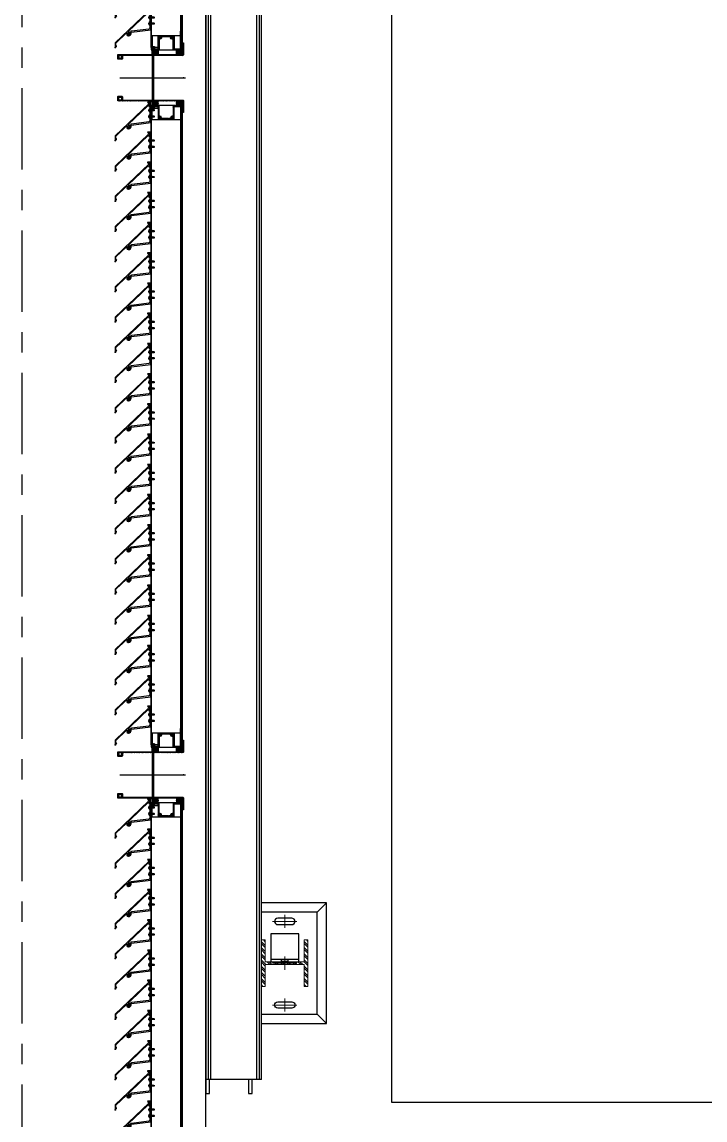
# Model space of a CAD drawing. Header units: millimetres. Extents: x -4391136 to -1798569, y -886572 to -291056.
# Drawn here: x -2312675 to -2311206, y -373589 to -371226 of the extents above; entities that cross this region are included whole.
import ezdxf
from ezdxf.enums import TextEntityAlignment as Align

# ---------------------------------------------------------------- set-up
doc = ezdxf.new("R2010")
doc.units = ezdxf.units.MM
doc.set_wipeout_variables(frame=1)
for name, pattern in [('CENTER', [50.800000000000004, 31.75, -6.35, 6.35, -6.35]), ('TA_GL_000.70000', [1.925, 0.7, -0.175, 0.175, -0.175, 0.7]), ('XKITLINE00', [0]), ('XKITLINE02', [4, 2, -2])]:
    doc.linetypes.add(name, pattern=pattern)
for name, color, linetype in [('000 - 0_SYM_DWG_GRID-BUBBLE_MAIN_COLOR_1', 7, 'Continuous'), ('000 - 0_SYM_DWG_GRIDLINE_MAIN_COLOR_251', 7, 'Continuous'), ('000 - GRID', 7, 'CENTER'), ('000 - STRUCTURE_STEEL_ACCESORIES_HATCH_', 7, 'Continuous'), ('000 - STRUCTURE_STEEL_ACCESORIES_HIDDEN_', 7, 'Continuous'), ('000 - STRUCTURE_STEEL_ACCESORIES_MAIN_COLOR_1', 7, 'Continuous'), ('000 - STRUCTURE_STEEL_FRAMING_CUT_COLOR_4', 7, 'Continuous'), ('000 - STRUCTURE_STEEL_FRAMING_HIDDEN_', 7, 'Continuous'), ('000 - STRUCTURE_STEEL_FRAMING_SUB_COLOR_2', 7, 'Continuous'), ('000 - STRUCTURE_STEEL_FRAMING_WIPEOUT_', 7, 'Continuous'), ('010 - ASPG_ACCESSORIES_MAIN_COLOR_1', 7, 'Continuous'), ('010 - ASPG_EXTR_MAIN_COLOR_2', 7, 'Continuous'), ('010 - ASPG_FRAMING_CUT_COLOR_4', 7, 'Continuous'), ('010 - ASPG_FRAMING_HATCH_', 7, 'Continuous'), ('010 - ASPG_FRAMING_MAIN_COLOR_1', 7, 'Continuous'), ('010 - ASPG_FRAMING_MAIN_COLOR_2', 7, 'Continuous'), ('010 - ASPG_FRAMING_SUB_COLOR_2', 7, 'Continuous'), ('010 - ASPG_FRAMING_WIPEOUT_', 7, 'Continuous'), ('_PP-Dim', 7, 'Continuous'), ('BOLT & SCREW', 7, 'Continuous'), ('Center Line', 7, 'CENTER'), ('Xref-C-1-PP17-AR-2214-01-B$0$S-BEAM', 7, 'Continuous'), ('Xref-C-1-PP17-AR-2214-01-B$0$S-COLS', 7, 'Continuous'), ('Xref-C-1-PP17-AR-2214-01-B$0$WALL-E', 7, 'Continuous')]:
    doc.layers.add(name, color=color, linetype=linetype)
for name, color, linetype, plot in [('000 - STRUCTURE_STEEL_FRAMING_DEF_SUB', 7, 'Continuous', False), ('010 - ASPG_EXTR_DEF_SUB', 7, 'Continuous', False), ('010 - ASPG_FASTERN_DEF_SUB', 7, 'Continuous', False), ('010 - ASPG_FRAMING_DEF_SUB', 7, 'Continuous', False)]:
    doc.layers.add(name, color=color, linetype=linetype, plot=plot)
doc.layers.add('12-GRID', color=7, linetype='CENTER', lineweight=13)
doc.layers.add('SCREW', color=7, linetype='Continuous', lineweight=5)
doc.styles.add('Arial', font='arial.ttf', dxfattribs={"height": 1500})
doc.styles.add('TA', font='', dxfattribs={"height": 4.5})
doc.styles.get('TA').set_extended_font_data('Cordia New')
pattern_1 = [(270, (1257419.243240032, -520041.6224064054), (0.6549599250656583, -1.134423872092541), [0.7562825813950264, -1.512565162790053]), (29.99999999999978, (1257419.243240032, -520041.6224064054), (0.6549599293588203, 1.134423869613882), [0.7562825813950259, -1.512565162790052]), (329.9999999999998, (1257419.243240032, -520041.6224064054), (1.309919854424478, -2.478657937293614e-09), [-1.512565162790051, 0.7562825813950254])]
pattern_2 = [(314.9999999999999, (1257419.492862033, -520021.6224064054), (1.336931354494228, 1.336931354494224), []), (44.99999999999984, (1257419.492862033, -520021.6224064054), (-1.336931354494223, 1.336931354494228), [])]
pattern_3 = [(270, (1257419.442484036, -520043.9224064054), (0.6549599250656583, -1.134423872092541), [0.7562825813950264, -1.512565162790053]), (29.99999999999978, (1257419.442484036, -520043.9224064054), (0.6549599293588203, 1.134423869613882), [0.7562825813950259, -1.512565162790052]), (329.9999999999998, (1257419.442484036, -520043.9224064054), (1.309919854424478, -2.478657937293614e-09), [-1.512565162790051, 0.7562825813950254])]
pattern_4 = [(314.9999999999999, (1257419.192862035, -520023.9224064054), (1.336931354494228, 1.336931354494224), []), (44.99999999999984, (1257419.192862035, -520023.9224064054), (-1.336931354494223, 1.336931354494228), [])]

# ---------------------------------------------------------------- blocks, each defined once
blk = doc.blocks.new('*U1279')
at = {"layer": '000 - 0_SYM_DWG_GRIDLINE_MAIN_COLOR_251', "color": 7, "linetype": 'ByBlock', "ltscale": 5}
blk.add_line((29.9999999999998, 0), (-560.4999999999969, 6.311186212045594e-14), dxfattribs=at)
at = {"color": 7, "style": 'TA', "flags": 1}
blk.add_attdef('LOCATION', (5.999999999999999, -6.000000000000001), '', height=4.5, rotation=270, dxfattribs=at)
at = {"layer": '000 - 0_SYM_DWG_GRID-BUBBLE_MAIN_COLOR_1', "color": 7, "style": 'Arial'}
blk.add_attdef('GRID-HEAD', text='', height=4.000000000000002, rotation=179.9999999999862, dxfattribs=at).set_placement((73.74999998541178, 0), align=Align.MIDDLE_CENTER)
blk = doc.blocks.new('W-1-PP17-ENT2_REV00_20260526-152343_LOPF_MAIN_DIMS')
at = {"layer": '000 - GRID', "color": 7, "linetype": 'TA_GL_000.70000', "xscale": 50.00000000000036, "yscale": 50.00000000000036, "zscale": 50.00000000000036, "rotation": 180}
blk.add_blockref('*U1279', (-26525, -10599.99999999948), dxfattribs=at)
blk = doc.blocks.new('Xref-C-1-PP17-AR-2214-01-B$0$H-Wide Flange-Column - H100x100x17_2-V95-ENTRANCE 2 - LOWER ROOF FLOOR PLAN01-flat-1')
at = {"layer": 'Xref-C-1-PP17-AR-2214-01-B$0$S-COLS', "color": 7}
for p, q in [((-42, 50), (-50, 50)), ((-50, 50), (-50, -50)), ((-42, 13), (-42, 50)), ((50, 50), (42, 50)), ((42, 50), (42, 13)), ((50, -50), (50, 50)), ((32, 3), (-32, 3)), ((-42, -50), (-42, -13)), ((-32, -3), (32, -3)), ((42, -13), (42, -50)), ((-50, -50), (-42, -50)), ((42, -50), (50, -50))]:
    blk.add_line(p, q, dxfattribs=at)
for centre, radius, start, end in [((-32, 13), 9.99999999999999, 180, 270), ((32, 13), 10.00000000000001, 270, 0), ((-32, -13), 10.00000000000001, 90, 180), ((32, -13), 9.99999999999999, 0, 90)]:
    blk.add_arc(centre, radius, start, end, dxfattribs=at)
blk = doc.blocks.new('Xref-C-1-PP17-AR-2214-01-B$0$H-Wide Flange-Column - H100x100x17_2-V94-ENTRANCE 2 - LOWER ROOF FLOOR PLAN01-flat-1')
at = {"layer": 'Xref-C-1-PP17-AR-2214-01-B$0$S-COLS', "color": 7}
for p, q in [((-42, 50), (-50, 50)), ((-50, 50), (-50, -50)), ((-42, 13), (-42, 50)), ((50, 50), (42, 50)), ((42, 50), (42, 13)), ((50, -50), (50, 50)), ((32, 3), (-32, 3)), ((-42, -50), (-42, -13)), ((-32, -3), (32, -3)), ((42, -13), (42, -50)), ((-50, -50), (-42, -50)), ((42, -50), (50, -50))]:
    blk.add_line(p, q, dxfattribs=at)
for centre, radius, start, end in [((-32, 13), 9.99999999999999, 180, 270), ((32, 13), 10.00000000000001, 270, 0), ((-32, -13), 10.00000000000001, 90, 180), ((32, -13), 9.99999999999999, 0, 90)]:
    blk.add_arc(centre, radius, start, end, dxfattribs=at)
blk = doc.blocks.new('W-1-PP17-ENT2_REV00_20260526-152612_EX_LOPF-1')
at = {"layer": 'Xref-C-1-PP17-AR-2214-01-B$0$S-BEAM', "color": 7}
for p, q in [((-729.9999965955503, -7165.004409945162), (-729.9999965955503, -9805.017639786063)), ((-729.9999965955503, -9805.017639786063), (-5300.000000001863, -9805.017639786063)), ((-19234.99999829847, -10205.01763978606), (470.0000017015263, -10205.01763978606))]:
    blk.add_line(p, q, dxfattribs=at)
at = {"layer": 'Xref-C-1-PP17-AR-2214-01-B$0$WALL-E', "color": 7}
blk.add_line((970.0000017015263, -10204.99999999866), (-13434.99999984959, -10204.99999999866), dxfattribs=at)
at = {"color": 7, "rotation": 270}
for name, p in [('Xref-C-1-PP17-AR-2214-01-B$0$H-Wide Flange-Column - H100x100x17_2-V94-ENTRANCE 2 - LOWER ROOF FLOOR PLAN01-flat-1', (-2299.450246216264, -10155.0088198926)), ('Xref-C-1-PP17-AR-2214-01-B$0$H-Wide Flange-Column - H100x100x17_2-V95-ENTRANCE 2 - LOWER ROOF FLOOR PLAN01-flat-1', (-799.4502463685349, -10155.0088198926))]:
    blk.add_blockref(name, p, dxfattribs=at)
blk = doc.blocks.new('000_ASPG_TYP_FILES_STRUCTURE_STEEL_BK')
at = {"layer": '000 - STRUCTURE_STEEL_ACCESORIES_HIDDEN_', "color": 7}
blk.add_lwpolyline([(0, 6.999999999999091), (5.000000000001819, 6.999999999999091), (5.000000000001819, -7.000000000000909), (0, -7.000000000000909)], close=True, dxfattribs=at)
at = {"layer": '000 - STRUCTURE_STEEL_ACCESORIES_MAIN_COLOR_1', "color": 7}
for points in [[(0, -30), (60.00000000000182, -30), (60.00000000000182, 30), (0, 30)], [(0, -30), (5.000000000001819, -30), (5.000000000001819, 30), (0, 30)]]:
    blk.add_lwpolyline(points, close=True, dxfattribs=at)
blk = doc.blocks.new('000_CKST_FAMELINE_STEEL_STRUCTURE-COLUMN_TOP_VIEW')
at = {"layer": '000 - STRUCTURE_STEEL_FRAMING_DEF_SUB', "color": 7, "linetype": 'XKITLINE00', "lineweight": 0}
for p, q in [((9.307315673519661e-15, 75.99999999999636), (1.27363267111327e-14, 104)), ((26.00000000000001, 90), (-25.99999999999999, 90)), ((1.714505518806517e-15, 14), (-1.714505518806517e-15, -14.00000000000364)), ((26, -3.641162888769496e-12), (-26, -3.63479472541393e-12)), ((25.99999999999999, -90.00000000000364), (-26.00000000000001, -90.00000000000364)), ((-9.307315673519661e-15, -76), (-1.27363267111327e-14, -104.0000000000036))]:
    blk.add_line(p, q, dxfattribs=at)
at = {"layer": '000 - STRUCTURE_STEEL_FRAMING_SUB_COLOR_2', "color": 7}
for p, q in [((-69.99999999999999, 109.9999999999982), (-89.99999999999999, 129.9999999999982)), ((70.00000000000001, 109.9999999999982), (90.00000000000001, 129.9999999999982)), ((-70.00000000000001, -110.0000000000018), (-90.00000000000001, -130.0000000000018)), ((69.99999999999999, -110.0000000000018), (89.99999999999999, -130.0000000000018))]:
    blk.add_line(p, q, dxfattribs=at)
for points in [[(90.00000000000001, 129.9999999999982), (-89.99999999999999, 129.9999999999982), (-90.00000000000001, -130.0000000000018), (89.99999999999999, -130.0000000000018)], [(70.00000000000001, 109.9999999999982), (-69.99999999999999, 109.9999999999982), (-70.00000000000001, -110.0000000000018), (69.99999999999999, -110.0000000000018)]]:
    blk.add_lwpolyline(points, close=True, dxfattribs=at)
for points in [[(14.99998100232188, 82.99998733651228), (-15.00001899767812, 82.99998733651228, -0.4142135623730904), (-22.000018997678, 89.99998733651228, -0.414213562373095), (-15.000018997678, 96.99998733651228), (14.99998100232189, 96.99998733651228, -0.414213562373095), (21.99998100232188, 89.99998733651228), (21.99998100232188, 89.99998733651228, -0.414213562373095)], [(14.99998100232186, -82.99998733651591), (-15.00001899767814, -82.99998733651591, 0.4142135623730904), (-22.00001899767802, -89.99998733651591, 0.414213562373095), (-15.00001899767802, -96.99998733651591), (14.99998100232186, -96.99998733651591, 0.414213562373095), (21.99998100232186, -89.99998733651591), (21.99998100232186, -89.99998733651591, 0.414213562373095)]]:
    blk.add_lwpolyline(points, format="xyb", close=True, dxfattribs=at)
at = {"color": 7, "rotation": 270}
blk.add_blockref('000_ASPG_TYP_FILES_STRUCTURE_STEEL_BK', (-3.673940397441503e-16, -3.000000000001364), dxfattribs=at)
at = {"color": 7}
blk.add_wipeout([(50.00000000000019, 49.999999999998394), (50.00000000000018, -50.00000000000168), (170.00000000000017, -50.000000000001705), (170.0000000000002, 49.999999999998366)], dxfattribs=at).dxf.layer = '000 - STRUCTURE_STEEL_FRAMING_WIPEOUT_'
at = {"layer": '000 - STRUCTURE_STEEL_ACCESORIES_HATCH_'}
h = blk.add_hatch(dxfattribs=at)
h.set_pattern_fill('ANSI32', scale=25.00000000000001, angle=270)
h.set_pattern_definition([(315, (1524.513863548916, 2469.06180239583), (6.629126073623885, 6.629126073623887), []), (315, (1524.513863548916, 2464.642385020829), (6.629126073623885, 6.629126073623887), [])])
h.paths.add_polyline_path([(-50.00000000000001, -50.00000000000136), (-42.00000000000001, -50.00000000000136), (-42, -3.000000000001359), (42, -3.00000000000137), (41.99999999999999, -50.00000000000137), (49.99999999999999, -50.00000000000137), (50.00000000000001, 49.99999999999863), (42.00000000000001, 49.99999999999863), (42, 2.999999999994992), (-42, 2.999999999995003), (-41.99999999999999, 49.99999999999864), (-49.99999999999999, 49.99999999999864)])
at = {"layer": '000 - STRUCTURE_STEEL_FRAMING_CUT_COLOR_4', "color": 7, "lineweight": 0}
blk.add_lwpolyline([(-50.00000000000001, -50.00000000000136), (-42.00000000000001, -50.00000000000136), (-42, -3.000000000001359), (42, -3.00000000000137), (41.99999999999999, -50.00000000000137), (49.99999999999999, -50.00000000000137), (50.00000000000001, 49.99999999999863), (42.00000000000001, 49.99999999999863), (42, 2.999999999994992), (-42, 2.999999999995003), (-41.99999999999999, 49.99999999999864), (-49.99999999999999, 49.99999999999864)], close=True, dxfattribs=at)
at = {"layer": '000 - STRUCTURE_STEEL_FRAMING_DEF_SUB', "color": 7, "linetype": 'XKITLINE00', "lineweight": 0}
for p, q in [((96, 29.99999999999635), (124, 29.99999999999635)), ((110, 43.99999999999635), (110, 15.99999999999635)), ((110, -16.00000000000365), (110, -44.00000000000001)), ((96, -30.00000000000365), (124, -30.00000000000365))]:
    blk.add_line(p, q, dxfattribs=at)
at = {"layer": '000 - STRUCTURE_STEEL_FRAMING_HIDDEN_', "color": 7, "linetype": 'XKITLINE02', "ltscale": 4}
for p, q in [((56.00000000000022, -50.00000000000183), (56.00000000000023, 49.99999999999817)), ((50.00000000000023, 2.999999999998175), (170.0000000000002, 2.99999999999816)), ((50.00000000000023, -3.000000000001825), (170.0000000000002, -3.00000000000184))]:
    blk.add_line(p, q, dxfattribs=at)
at = {"layer": '000 - STRUCTURE_STEEL_FRAMING_SUB_COLOR_2', "color": 7}
for p, q in [((50.00000000000023, 2.999999999998175), (50.00000000000023, -3.000000000001825)), ((170.0000000000002, 2.99999999999816), (170.0000000000002, -3.00000000000184))]:
    blk.add_line(p, q, dxfattribs=at)
blk.add_lwpolyline([(50.00000000000023, 49.99999999999817), (50.00000000000022, -50.00000000000183), (170.0000000000002, -50.00000000000184), (170.0000000000002, 49.99999999999816)], close=True, dxfattribs=at)
for centre in [(110, 29.99999999999635), (110, -30.00000000000183)]:
    blk.add_circle(centre, 7, dxfattribs=at)
blk = doc.blocks.new('*U1996')
at = {"color": 7}
blk.add_wipeout([(9.094947017729282e-13, -5.4569682106375694e-12), (6969.999999999998, -5.4569682106375694e-12), (6969.999999999998, 119.92499999998472), (9.094947017729282e-13, 119.92499999998472)], dxfattribs=at).dxf.layer = '010 - ASPG_FRAMING_WIPEOUT_'
at = {"layer": '010 - ASPG_FRAMING_MAIN_COLOR_1', "color": 7}
for p, q in [((6970, 119.9249999999884), (0, 119.9249999999884)), ((6969.999999999998, 119.9249999999884), (6970.000000000027, 0)), ((0, 114.8500000000058), (6970, 114.8500000000058)), ((0, 109.5400000000081), (6970, 109.5400000000081)), ((0, 10.38499999998021), (6970, 10.38499999998021)), ((4.365574568510056e-11, 5.309999999997672), (6970, 5.309999999997672)), ((2.91038304567337e-11, 0), (6970, 0))]:
    blk.add_line(p, q, dxfattribs=at)
blk = doc.blocks.new('*U3395')
at = {"layer": '12-GRID', "color": 7, "linetype": 'CENTER'}
for p, q in [((5.684341886080801e-14, -6.200000000000029), (5.684341886080801e-14, 2.200000000000029)), ((-4.199999999999973, -2), (4.200000000000085, -2))]:
    blk.add_line(p, q, dxfattribs=at)
at = {"layer": 'BOLT & SCREW', "color": 7}
for p, q in [((-0.553537628269381, -1.771128018217196), (-1.767499999999847, -1.558125000000442)), ((-0.553537628269381, -2.228871981782805), (-1.767500000000483, -2.441875000000354)), ((-0.4577439635652332, -1.771128018217196), (-0.8837500000000146, -1.558125000000442)), ((-0.4577439635652332, -2.228871981782805), (-0.8837500000000146, -2.441875000000354)), ((-0.2288719817826677, -1.446462371730204), (-0.4418749999998197, -0.2325000000002947)), ((-0.2288719817826677, -1.542256036434869), (-0.4418749999998197, -1.116250000000048)), ((-0.2288719817826677, -2.457743963565131), (-0.4418749999998197, -2.883750000000271)), ((-0.2288719817821107, -2.553537628269438), (-0.4418749999998197, -3.767500000000023)), ((0.2288719817822642, -1.446462371730562), (0.4418749999996946, -0.2324999999999764)), ((0.2288719817822642, -1.542256036434869), (0.4418749999996946, -1.116250000000048)), ((0.4418749999996946, -2.883750000000271), (0.2288719817829008, -2.457743963565131)), ((0.2288719817829008, -2.553537628269438), (0.4418749999999732, -3.767500000000023)), ((0.4577439635647103, -1.771128018217196), (0.8837499999994917, -1.558125000000442)), ((0.4577439635647103, -2.228871981782805), (0.8837500000001283, -2.441874999999877)), ((0.5535376282692559, -1.771128018217196), (1.767500000000001, -1.558125000000124)), ((0.5535376282692559, -2.228871981782805), (1.767500000000001, -2.441874999999877))]:
    blk.add_line(p, q, dxfattribs=at)
for points in [[(-1.767500000000006, -1.558125000000442), (-0.8837500000001342, -1.558125000000442, 0.4142135623730394), (-0.4418749999998197, -1.116250000000048), (-0.4418749999998197, -0.2325000000002947), (0.4418749999996946, -0.2324999999999764), (0.4418749999996946, -1.116250000000048, 0.4142135623731505), (0.8837500000000089, -1.558125000000442), (1.76750000000012, -1.558125000000124), (1.76750000000012, -2.441874999999877), (0.8837500000000089, -2.441874999999877, 0.414213562373095), (0.4418749999996946, -2.883750000000271), (0.4418749999999732, -3.767500000000023), (-0.4418749999998197, -3.767500000000023), (-0.4418749999998197, -2.883750000000271, 0.4142135623730397), (-0.8837500000001342, -2.441875000000354), (-1.767500000000483, -2.441875000000354)], [(0.2288719817829008, -2.457743963565131, -0.414213562373095), (0.4577439635645909, -2.228871981782805), (0.5535376282692559, -2.228871981782805), (0.5535376282692559, -1.771128018217196), (0.4577439635645909, -1.771128018217196, -0.4142135623730951), (0.228871981782105, -1.542256036434869), (0.228871981782105, -1.446462371730562), (-0.2288719817826677, -1.446462371730204), (-0.2288719817826677, -1.542256036434869, -0.4142135623730951), (-0.4577439635649944, -1.771128018217196), (-0.553537628269381, -1.771128018217196), (-0.553537628269381, -2.228871981782805), (-0.4577439635649944, -2.228871981782805, -0.4142135623730951), (-0.2288719817826677, -2.457743963565131), (-0.2288719817822698, -2.553537628269438), (0.2288719817829008, -2.553537628269438)]]:
    blk.add_lwpolyline(points, format="xyb", close=True, dxfattribs=at)
blk.add_circle((5.684341886080801e-14, -2), 3.5, dxfattribs=at)
blk = doc.blocks.new('000_ASPG_TYP_FILES_20260218-010703_FRAME_EXTR_')
at = {"layer": '010 - ASPG_FRAMING_HATCH_'}
h = blk.add_hatch(dxfattribs=at)
h.set_pattern_fill('ANSI32', scale=0.1, angle=180)
h.set_pattern_definition([(225, (0, 0), (0.6735192090801866, -0.6735192090801868), []), (225, (-0.4490130000000001, 5.498823332255506e-17), (0.6735192090801866, -0.6735192090801868), [])])
edge = h.paths.add_edge_path()
edge.add_line((1.999999996740371, 15.99999999965075), (1.999999996740371, 1.999999999941792))
edge.add_line((1.999999996740371, 1.999999999941792), (39.69999999750871, 1.999999999941792))
edge.add_arc((39.69999999730499, 1.700000000040752), 0.2999999999010399, -3.891028654834372e-08, 89.99999996109239, ccw=False)
edge.add_line((39.99999999720603, 1.699999999837019), (39.99999999720603, 0.2999999996973202))
edge.add_arc((39.69999999750872, 0.2999999996973131), 0.2999999996973131, -90.00000000000142, 1.4210854715202004e-12, ccw=False)
edge.add_line((39.69999999750871, 0), (0.2999999996973202, 0))
edge.add_arc((0.2999999996973273, 0.2999999996973273), 0.2999999996973273, 180.0000000000013, 269.99999999999864, ccw=False)
edge.add_line((0, 0.2999999996973202), (0, 17.69999999989523))
edge.add_arc((0.2999999999301508, 17.70000000012806), 0.2999999999301508, 90.00000004446741, 180.0000000444674, ccw=False)
edge.add_line((0.2999999996973202, 18.00000000005821), (22.5570233851904, 18.00000000005821))
edge.add_arc((22.5570233856712, 18.50000000026317), 0.5000000002049632, 269.9999999449049, 380.2095453190142)
edge.add_arc((26.1699999981368, 19.82999999686102), 3.349999998908497, 182.0637942974167, 200.2095453254992, ccw=False)
edge.add_arc((23.58168000320438, 19.73672835517209), 0.7599999998138507, 2.0637943418387863, 182.0637943418388, ccw=False)
edge.add_arc((26.16999999910358, 19.82999999939922), 1.830000000338361, 182.0637943388468, 447.9362056470717)
edge.add_arc((26.263271644013, 22.41831999551505), 0.7600000000549151, 87.93620564125177, 267.9362056412518, ccw=False)
edge.add_arc((26.16999999863267, 19.8300000075356), 3.349999992334041, 69.79045460402187, 87.9362056313708, ccw=False)
edge.add_arc((27.49999999788272, 23.44297661244421), 0.5000000006038865, 249.7904545688332, 359.9999999442181)
edge.add_line((27.9999999984866, 23.44297661195742), (27.9999999984866, 26.67999999993481))
edge.add_line((27.9999999984866, 26.67999999993481), (28.49999999674037, 27.17999999958556))
edge.add_line((28.49999999674037, 27.17999999958556), (27.9999999984866, 27.67999999970198))
edge.add_line((27.9999999984866, 27.67999999970198), (27.9999999984866, 38.61999999982072))
edge.add_line((27.9999999984866, 38.61999999982072), (28.49999999674037, 39.11999999993714))
edge.add_line((28.49999999674037, 39.11999999993714), (27.9999999984866, 39.62000000005355))
edge.add_line((27.9999999984866, 39.62000000005355), (27.9999999984866, 42.85702338756528))
edge.add_arc((27.49999999787862, 42.85702338707262), 0.5000000006079759, 5.645408219420843e-08, 110.2095454304945)
edge.add_arc((26.16999999884449, 46.46999999186602), 3.349999992147246, 272.0637943651193, 290.20954539329375, ccw=False)
edge.add_arc((26.263271644013, 43.88168000403675), 0.7600000000258301, 92.06379435882718, 272.0637943588272, ccw=False)
edge.add_arc((26.16999999910502, 46.47000000012492), 1.830000000339747, 272.0637943528818, 537.9362056611998)
edge.add_arc((23.58168000320438, 46.56327164435061), 0.7599999998138507, 177.9362056581612, 357.9362056581612, ccw=False)
edge.add_arc((26.16999999825318, 46.47000000263876), 3.349999999025627, 159.7904546748206, 177.9362057022633, ccw=False)
edge.add_arc((22.55702338551316, 47.7999999994954), 0.500000000434755, 339.790454661877, 450.0000000369852)
edge.add_line((22.5570233851904, 48.29999999993015), (0.2999999996973202, 48.29999999993015))
edge.add_arc((0.2999999996973095, 48.59999999962746), 0.2999999996973131, 179.9999999999987, 270.00000000000205, ccw=False)
edge.add_line((0, 48.59999999962747), (0, 59.99999999994179))
edge.add_arc((0.2999999996973202, 59.99999999994179), 0.2999999996973202, 90, 180, ccw=False)
edge.add_line((0.2999999996973202, 60.29999999963911), (4.999999997438863, 60.29999999963911))
edge.add_line((4.999999997438863, 60.29999999963911), (4.999999997438863, 64.99999999959255))
edge.add_arc((5.299999997369017, 64.99999999982538), 0.2999999999301544, 90.0000000444681, 180.0000000444674, ccw=False)
edge.add_line((5.299999997136183, 65.29999999975553), (29.99999999883585, 65.29999999975553))
edge.add_line((29.99999999883585, 65.29999999975553), (29.99999999883585, 63.59999999997672))
edge.add_arc((29.69999999890567, 63.59999999974391), 0.2999999999301721, -89.99999995552861, 4.4463320136856055e-08, ccw=False)
edge.add_line((29.69999999913853, 63.29999999981374), (7.299999997485429, 63.29999999981374))
edge.add_arc((7.29999999771826, 62.99999999988358), 0.2999999999301508, 90.00000004446738, 180.0000000444674)
edge.add_line((6.999999997788109, 62.99999999965075), (6.999999997788109, 58.29999999969732))
edge.add_line((6.999999997788109, 58.29999999969732), (2.300000000162981, 58.29999999969732))
edge.add_arc((2.299999998300336, 57.99999999813735), 0.3000000015599653, 89.99999964426098, 179.999999644261)
edge.add_line((1.999999996740371, 58), (1.999999996740371, 50.60000000003492))
edge.add_arc((2.299999998533172, 50.60000000166475), 0.3000000017928013, 180.000000311273, 270.0000003112706)
edge.add_line((2.300000000162981, 50.29999999987194), (29.69999999913853, 50.29999999987194))
edge.add_arc((29.6999999989348, 49.9999999999709), 0.299999999901047, -3.890897914970992e-08, 89.99999996109108, ccw=False)
edge.add_line((29.99999999883585, 49.99999999976717), (29.99999999883585, 26.67999999993481))
edge.add_line((29.99999999883585, 26.67999999993481), (29.99999999883585, 16.29999999981374))
edge.add_arc((29.6999999989057, 16.2999999995809), 0.2999999999301508, -89.99999995553259, 4.446741286301403e-08, ccw=False)
edge.add_line((29.69999999913853, 15.99999999965075), (1.999999996740371, 15.99999999965075))
at = {"layer": '010 - ASPG_FRAMING_CUT_COLOR_4', "color": 7}
blk.add_lwpolyline([(1.999999996740371, 15.99999999965075), (1.999999996740371, 1.999999999941792), (39.69999999750871, 1.999999999941792, -0.4142135623731089), (39.99999999720603, 1.699999999837019), (39.99999999720603, 0.2999999996973202, -0.4142135623731089), (39.69999999750871, 0), (0.2999999996973202, 0, -0.4142135623730811), (0, 0.2999999996973202), (0, 17.69999999989523, -0.4142135623730951), (0.2999999996973202, 18.00000000005821), (22.5570233851904, 18.00000000005821, 0.5217296884731124), (23.02624112786725, 18.67272727261297, -0.07934163687482358), (22.82217297761235, 19.70935906958766, -1), (24.34118702879641, 19.76409764075652, 2.296345716993233), (26.23590235819574, 21.65881296969019, -1), (26.29064092983026, 23.17782702133991, -0.0793416368716021), (27.32727272447664, 22.9737588702119, 0.5217296884801942), (27.9999999984866, 23.44297661195742), (27.9999999984866, 26.67999999993481), (28.49999999674037, 27.17999999958556), (27.9999999984866, 27.67999999970198), (27.9999999984866, 38.61999999982072), (28.49999999674037, 39.11999999993714), (27.9999999984866, 39.62000000005355), (27.9999999984866, 42.85702338756528, 0.5217296884727316), (27.32727272447664, 43.3262411293108, -0.07934163687522733), (26.29064092983026, 43.122172978241, -1), (26.23590235819574, 44.64118702983251, 2.296345716995783), (24.34118702879641, 46.53590235876618, -1), (22.82217297761235, 46.59064092993503, -0.07934163687201433), (23.02624112786725, 47.62727272690972, 0.5217296884786579), (22.5570233851904, 48.29999999993015), (0.2999999996973202, 48.29999999993015, -0.4142135623731158), (0, 48.59999999962747), (0, 59.99999999994179, -0.414213562373095), (0.2999999996973202, 60.29999999963911), (4.999999997438863, 60.29999999963911), (4.999999997438863, 64.99999999959255, -0.4142135623730879), (5.299999997136183, 65.29999999975553), (29.99999999883585, 65.29999999975553), (29.99999999883585, 63.59999999997672, -0.4142135623730533), (29.69999999913853, 63.29999999981374), (7.299999997485429, 63.29999999981374, 0.4142135623730949), (6.999999997788109, 62.99999999965075), (6.999999997788109, 58.29999999969732), (2.300000000162981, 58.29999999969732, 0.4142135623730948), (1.999999996740371, 58), (1.999999996740371, 50.60000000003492, 0.4142135623730845), (2.300000000162981, 50.29999999987194), (29.69999999913853, 50.29999999987194, -0.4142135623730951), (29.99999999883585, 49.99999999976717), (29.99999999883585, 26.67999999993481), (29.99999999883585, 16.29999999981374, -0.4142135623730951), (29.69999999913853, 15.99999999965075)], format="xyb", close=True, dxfattribs=at)
at = {"color": 7}
for p in [(26.16999999736436, 48.46999999973923), (26.16999999736436, 21.82999999966705)]:
    blk.add_blockref('*U3395', p, dxfattribs=at)
blk = doc.blocks.new('*U3397')
at = {"layer": '010 - ASPG_FRAMING_HATCH_', "transparency": 33554585}
h = blk.add_hatch(dxfattribs=at)
h.set_pattern_fill('ANSI32', scale=0.25)
h.set_pattern_definition([(45, (0, 0), (-1.683798022700467, 1.683798022700467), []), (45, (1.1225325, 0), (-1.683798022700467, 1.683798022700467), [])])
edge = h.paths.add_edge_path()
edge.add_line((2.000000000009768, -50.0000000001819), (2.000000000009536, -75.00000000027285))
edge.add_line((2.000000000009536, -75.00000000027285), (-1.376676550535194e-14, -75.00000000027285))
edge.add_line((-1.377727649045784e-14, -75.00000000027285), (2.183725214694612e-13, -49.00000000020555))
edge.add_arc((0.9999999999907824, -49.00000000021976), 0.999999999990564, 89.99999999918577, 179.9999999991858, ccw=False)
edge.add_line((1.000000000004993, -48.00000000022919), (62.99999999987471, -48.00000000022955))
edge.add_arc((62.99999999988892, -47.00000000023898), 0.999999999990564, 269.9999999991858, 359.9999999991858)
edge.add_line((63.99999999987948, -47.00000000025319), (63.99999999987995, 47.00000000025248))
edge.add_arc((62.99999999988939, 47.00000000023827), 0.999999999990564, 8.142219984623432e-10, 90.00000000081424)
edge.add_line((62.99999999987518, 48.00000000022884), (1.000000000005464, 48.00000000022919))
edge.add_arc((0.9999999999912551, 49.00000000021976), 0.999999999990564, 180.0000000008142, 270.0000000008142, ccw=False)
edge.add_line((6.91122180303467e-13, 49.00000000020555), (9.232719782633861e-13, 75.00000000027285))
edge.add_line((9.232719782633861e-13, 75.00000000027285), (2.000000000010473, 75.00000000027285))
edge.add_line((2.000000000010473, 75.00000000027285), (2.000000000010241, 50.0000000001819))
edge.add_line((2.000000000010241, 50.0000000001819), (140.9999999998781, 50.00000000018107))
edge.add_line((140.9999999998781, 50.00000000018107), (140.9999999998781, 41.00000000016652))
edge.add_arc((139.9999999998876, 41.00000000018073), 0.999999999990564, 269.9999999991858, 359.9999999991858, ccw=False)
edge.add_line((139.9999999998734, 40.00000000019017), (131.999999999892, 40.00000000019029))
edge.add_arc((131.9999999998778, 41.00000000018085), 0.999999999990564, 180.0000000008142, 270.0000000008142, ccw=False)
edge.add_line((130.9999999998872, 41.00000000016664), (130.9999999998872, 47.00000000025214))
edge.add_arc((129.9999999998967, 47.00000000023793), 0.999999999990564, 8.142219984623432e-10, 90.00000000081424)
edge.add_line((129.9999999998824, 48.00000000022849), (66.99999999989429, 48.00000000022884))
edge.add_arc((66.99999999988007, 47.00000000023827), 0.999999999990564, 89.99999999918577, 179.9999999991858)
edge.add_line((65.99999999988951, 47.00000000025248), (65.99999999988903, -47.00000000025319))
edge.add_arc((66.99999999987959, -47.00000000023898), 0.999999999990564, 180.0000000008142, 270.0000000008142)
edge.add_line((66.9999999998938, -48.00000000022955), (129.9999999998819, -48.0000000002299))
edge.add_arc((129.9999999998961, -47.00000000023933), 0.999999999990564, 269.9999999991858, 359.9999999991858)
edge.add_line((130.9999999998867, -47.00000000025354), (130.9999999998868, -41.00000000357866))
edge.add_arc((131.9999999998773, -41.00000000359287), 0.999999999990564, 89.99999999918577, 179.9999999991858, ccw=False)
edge.add_line((131.9999999998915, -40.0000000036023), (139.9999999998729, -40.00000000360242))
edge.add_arc((139.9999999998871, -41.00000000359299), 0.999999999990564, 8.14225131762214e-10, 90.00000000081423, ccw=False)
edge.add_line((140.9999999998777, -41.00000000357878), (140.9999999998776, -50.00000000632181))
edge.add_line((140.9999999998776, -50.00000000632181), (2.000000000009777, -50.0000000001819))
h.paths.add_polyline_path([(138.9999999998686, 48.00000000022837), (138.9999999998686, 42.00000000355348), (132.9999999998968, 42.0000000035536), (132.9999999998968, 48.00000000022849)], flags=16)
h.paths.add_polyline_path([(138.999999999868, -48.00000000023002), (138.9999999998681, -42.00000000355513), (132.9999999998963, -42.00000000355501), (132.9999999998962, -48.00000000023001)], flags=16)
at = {"layer": '010 - ASPG_FRAMING_HATCH_'}
h = blk.add_hatch(dxfattribs=at)
h.set_pattern_fill('ANSI37', scale=0.5954980955866349, angle=-90.00000000000001)
h.set_pattern_definition(pattern_4)
edge = h.paths.add_edge_path()
edge.add_ellipse((11.52796953010241, 55.00000000111323), major_axis=(-3.510345640540481e-14, -4.999999999272404), ratio=0.6444816938462435, start_angle=180, end_angle=360, ccw=False)
edge.add_line((11.52796953010241, 60.00000000018191), (2.00000000074399, 60.00000000018191))
edge.add_arc((-7.899917497165894, 55.00000000111323), 11.09091368915029, -26.79627343179601, 26.796273430967574, ccw=False)
edge.add_line((2.000000000715794, 50.00000000157889), (11.52796953007421, 50.00000000157889))
h = blk.add_hatch(dxfattribs=at)
h.set_pattern_fill('HONEY', scale=0.238199238234654, angle=-90.00000000000001)
h.set_pattern_definition(pattern_3)
edge = h.paths.add_edge_path()
edge.add_ellipse((11.7775915319535, 55.00000000111977), major_axis=(-3.509070088518285e-14, -4.999999999272404), ratio=0.6444816938462435, start_angle=0, end_angle=360, ccw=False)
h = blk.add_hatch(dxfattribs=at)
h.set_pattern_fill('HONEY', scale=0.238199238234654, angle=-90.00000000000001)
h.set_pattern_definition(pattern_1)
edge = h.paths.add_edge_path()
edge.add_ellipse((57.52258669462346, 55.00000000111321), major_axis=(-3.509070088518285e-14, -4.999999999272404), ratio=0.6444816938462435, start_angle=0, end_angle=360)
h = blk.add_hatch(dxfattribs=at)
h.set_pattern_fill('ANSI37', scale=0.5954980955866349, angle=-90.00000000000001)
h.set_pattern_definition(pattern_2)
edge = h.paths.add_edge_path()
edge.add_ellipse((57.77220869647454, 55.00000000111321), major_axis=(-3.509070088518285e-14, -4.999999999272404), ratio=0.6444816938462435, start_angle=0, end_angle=180)
edge.add_line((57.77220869647455, 60.00000000018189), (61.99999999977764, 60.00000000018189))
edge.add_arc((61.99999999977037, 60.30000000023573), 0.3000000000538421, -89.99999999861039, -1.389609784768862e-09)
edge.add_line((62.29999999982421, 60.30000000022845), (62.29999999982421, 61.00000000018188))
edge.add_line((62.29999999982421, 61.00000000018188), (61.79999999982421, 61.50000000041472))
edge.add_line((61.79999999982421, 61.50000000041472), (62.29999999982421, 62.00000000018188))
edge.add_line((62.29999999982421, 62.00000000018188), (61.79999999982421, 62.50000000041472))
edge.add_line((61.79999999982421, 62.50000000041472), (62.29999999982421, 63.00000000018188))
edge.add_line((62.29999999982421, 63.00000000018188), (61.79999999982421, 63.50000000018188))
edge.add_line((61.79999999982421, 63.50000000018188), (62.29999999982421, 64.00000000018188))
edge.add_line((62.29999999982421, 64.00000000018188), (62.29999999982421, 65.00000000018188))
edge.add_line((62.29999999982421, 65.00000000018188), (63.29999999970779, 65.00000000018188))
edge.add_line((63.29999999970779, 65.00000000018188), (63.79999999970779, 65.50000000018188))
edge.add_line((63.79999999970779, 65.50000000018188), (64.2999999997078, 65.00000000018188))
edge.add_line((64.2999999997078, 65.00000000018188), (64.7999999997078, 65.50000000018188))
edge.add_line((64.7999999997078, 65.50000000018188), (65.2999999997078, 65.00000000018188))
edge.add_line((65.2999999997078, 65.00000000018188), (65.7999999997078, 65.50000000018188))
edge.add_line((65.7999999997078, 65.50000000018188), (66.29999999982421, 65.00000000018188))
edge.add_line((66.29999999982421, 65.00000000018188), (66.99999999977764, 65.00000000018188))
edge.add_arc((66.99999999974126, 65.30000000014842), 0.2999999999665306, -89.99999999305199, 1.528565674358258e-08)
edge.add_line((67.2999999997078, 65.30000000022845), (67.30017822586116, 60.00000000018188))
edge.add_arc((77.20009572393145, 55.00000000088038), 11.09091368921486, 153.2037265686182, 206.7962734313818)
edge.add_line((67.30017822586116, 50.00000000157887), (57.77220869647455, 50.00000000157887))
h = blk.add_hatch(dxfattribs=at)
h.set_pattern_fill('ANSI37', scale=0.5954980955866349, angle=-90.00000000000001)
h.set_pattern_definition(pattern_4)
edge = h.paths.add_edge_path()
edge.add_ellipse((11.52796953010241, -55.00000000111394), major_axis=(-3.510345640540481e-14, 4.999999999272404), ratio=0.6444816938462435, start_angle=0, end_angle=180)
edge.add_line((11.52796953010241, -60.00000000018262), (2.00000000074399, -60.00000000018262))
edge.add_arc((-7.899917497165894, -55.00000000111394), 11.09091368915029, 333.2037265690324, 386.796273431796)
edge.add_line((2.000000000715794, -50.0000000015796), (11.52796953007421, -50.0000000015796))
h = blk.add_hatch(dxfattribs=at)
h.set_pattern_fill('HONEY', scale=0.238199238234654, angle=-90.00000000000001)
h.set_pattern_definition(pattern_3)
edge = h.paths.add_edge_path()
edge.add_ellipse((11.7775915319535, -55.00000000112048), major_axis=(-3.509070088518285e-14, 4.999999999272404), ratio=0.6444816938462435, start_angle=0, end_angle=360)
h = blk.add_hatch(dxfattribs=at)
h.set_pattern_fill('HONEY', scale=0.238199238234654, angle=-90.00000000000001)
h.set_pattern_definition(pattern_1)
edge = h.paths.add_edge_path()
edge.add_ellipse((57.52258669462346, -55.00000000111392), major_axis=(-3.509070088518285e-14, 4.999999999272404), ratio=0.6444816938462435, start_angle=0, end_angle=360, ccw=False)
h = blk.add_hatch(dxfattribs=at)
h.set_pattern_fill('ANSI37', scale=0.5954980955866349, angle=-90.00000000000001)
h.set_pattern_definition(pattern_2)
edge = h.paths.add_edge_path()
edge.add_ellipse((57.77220869647454, -55.00000000111392), major_axis=(-3.509070088518285e-14, 4.999999999272404), ratio=0.6444816938462435, start_angle=180, end_angle=360, ccw=False)
edge.add_line((57.77220869647455, -60.0000000001826), (61.99999999977764, -60.0000000001826))
edge.add_arc((61.99999999977037, -60.30000000023644), 0.3000000000538421, 360.0000000013896, 449.9999999986104, ccw=False)
edge.add_line((62.29999999982421, -60.30000000022916), (62.29999999982421, -61.0000000001826))
edge.add_line((62.29999999982421, -61.0000000001826), (61.79999999982421, -61.50000000041543))
edge.add_line((61.79999999982421, -61.50000000041543), (62.29999999982421, -62.0000000001826))
edge.add_line((62.29999999982421, -62.0000000001826), (61.79999999982421, -62.50000000041543))
edge.add_line((61.79999999982421, -62.50000000041543), (62.29999999982421, -63.0000000001826))
edge.add_line((62.29999999982421, -63.0000000001826), (61.79999999982421, -63.5000000001826))
edge.add_line((61.79999999982421, -63.5000000001826), (62.29999999982421, -64.0000000001826))
edge.add_line((62.29999999982421, -64.0000000001826), (62.29999999982421, -65.0000000001826))
edge.add_line((62.29999999982421, -65.0000000001826), (63.29999999970779, -65.0000000001826))
edge.add_line((63.29999999970779, -65.0000000001826), (63.79999999970779, -65.5000000001826))
edge.add_line((63.79999999970779, -65.5000000001826), (64.2999999997078, -65.0000000001826))
edge.add_line((64.2999999997078, -65.0000000001826), (64.7999999997078, -65.5000000001826))
edge.add_line((64.7999999997078, -65.5000000001826), (65.2999999997078, -65.0000000001826))
edge.add_line((65.2999999997078, -65.0000000001826), (65.7999999997078, -65.5000000001826))
edge.add_line((65.7999999997078, -65.5000000001826), (66.29999999982421, -65.0000000001826))
edge.add_line((66.29999999982421, -65.0000000001826), (66.99999999977764, -65.0000000001826))
edge.add_arc((66.99999999974126, -65.30000000014913), 0.2999999999665306, 359.99999998471435, 449.999999993052, ccw=False)
edge.add_line((67.2999999997078, -65.30000000022916), (67.30017822586116, -60.0000000001826))
edge.add_arc((77.20009572393145, -55.00000000088109), 11.09091368921486, 153.2037265686182, 206.7962734313818, ccw=False)
edge.add_line((67.30017822586116, -50.00000000157958), (57.77220869647455, -50.00000000157958))
at = {"layer": '010 - ASPG_FASTERN_DEF_SUB', "color": 7}
blk.add_point((0, 0), dxfattribs=at)
at = {"layer": '010 - ASPG_FRAMING_CUT_COLOR_4', "color": 7}
blk.add_lwpolyline([(2.000000000009768, -50.0000000001819), (2.000000000009536, -75.00000000027285), (-1.377727649045784e-14, -75.00000000027285), (2.183725214694612e-13, -49.00000000020555, -0.414213562373095), (1.000000000004993, -48.00000000022919), (62.99999999987471, -48.00000000022955, 0.414213562373095), (63.99999999987948, -47.00000000025319), (63.99999999987995, 47.00000000025248, 0.414213562373095), (62.99999999987518, 48.00000000022884), (1.000000000005466, 48.00000000022919, -0.414213562373095), (6.91122180303467e-13, 49.00000000020555), (9.232719782633861e-13, 75.00000000027285), (2.000000000010473, 75.00000000027285), (2.000000000010241, 50.0000000001819), (140.9999999998781, 50.00000000018107), (140.9999999998781, 41.00000000016652, -0.414213562373095), (139.9999999998734, 40.00000000019017), (131.999999999892, 40.00000000019029, -0.414213562373095), (130.9999999998872, 41.00000000016664), (130.9999999998872, 47.00000000025214, 0.414213562373095), (129.9999999998824, 48.00000000022849), (66.99999999989429, 48.00000000022884, 0.414213562373095), (65.99999999988951, 47.00000000025248), (65.99999999988903, -47.00000000025319, 0.414213562373095), (66.9999999998938, -48.00000000022955), (129.9999999998819, -48.0000000002299, 0.414213562373095), (130.9999999998867, -47.00000000025354), (130.9999999998868, -41.00000000357866, -0.414213562373095), (131.9999999998915, -40.0000000036023), (139.9999999998729, -40.00000000360242, -0.414213562373095), (140.9999999998777, -41.00000000357878), (140.9999999998776, -50.00000000632181)], format="xyb", close=True, dxfattribs=at)
for points in [[(138.9999999998686, 48.00000000022837), (138.9999999998686, 42.00000000355348), (132.9999999998968, 42.0000000035536), (132.9999999998968, 48.00000000022849)], [(138.999999999868, -48.00000000023002), (138.9999999998681, -42.00000000355513), (132.9999999998963, -42.00000000355501), (132.9999999998962, -48.00000000023001)]]:
    blk.add_lwpolyline(points, close=True, dxfattribs=at)
at = {"layer": '010 - ASPG_FRAMING_DEF_SUB', "color": 7, "transparency": 33554508}
blk.add_line((136.4999999998283, 2.131628207280301e-14), (-4.500000000049795, 2.131628207280301e-14), dxfattribs=at)
at = {"layer": '010 - ASPG_FRAMING_DEF_SUB', "color": 7, "transparency": 33554457}
for points in [[(2.000000000715794, 50.00000000157889), (15.00000000071579, 50.00000000158543), (15.00000000071579, 60.00000000039217), (2.000000000715794, 60.00000000038563)], [(54.30017822586116, 50.00000000157887), (67.30017822586116, 50.00000000157887), (67.30017822586116, 65.50000000018188), (54.30017822586116, 65.50000000018188)], [(2.000000000715794, -50.0000000015796), (15.00000000071579, -50.00000000158614), (15.00000000071579, -60.00000000039288), (2.000000000715794, -60.00000000038634)], [(54.30017822586116, -50.00000000157958), (67.30017822586116, -50.00000000157958), (67.30017822586116, -65.5000000001826), (54.30017822586116, -65.5000000001826)]]:
    blk.add_lwpolyline(points, close=True, dxfattribs=at)
at = {"layer": '010 - ASPG_FRAMING_SUB_COLOR_2', "color": 7}
for points in [[(11.77759153183708, 50.00000000158543), (2.000000000715794, 50.00000000157889, 0.2381992382621886), (2.000000000715796, 60.00000000018191), (11.77759153183708, 60.00000000018844)], [(57.52258669462346, 50.00000000157888), (67.30017822586116, 50.00000000157887, -0.2381992382621886), (67.30017822586116, 60.00000000018188), (67.2999999997078, 65.30000000022845, -0.4142135624157165), (66.99999999977764, 65.00000000018188), (66.29999999982421, 65.00000000018188), (65.7999999997078, 65.50000000018188), (65.2999999997078, 65.00000000018188), (64.7999999997078, 65.50000000018188), (64.2999999997078, 65.00000000018188), (63.79999999970779, 65.50000000018188), (63.29999999970779, 65.00000000018188), (62.29999999982421, 65.00000000018188), (62.29999999982421, 64.00000000018188), (61.79999999982421, 63.50000000018188), (62.29999999982421, 63.00000000018188), (61.79999999982421, 62.50000000041472), (62.29999999982421, 62.00000000018188), (61.79999999982421, 61.50000000041472), (62.29999999982421, 61.00000000018188), (62.29999999982421, 60.30000000022845, -0.414213562358888), (61.99999999977764, 60.00000000018188), (57.52258669462346, 60.00000000018189)], [(11.77759153183708, -50.00000000158614), (2.000000000715794, -50.0000000015796, -0.2381992382621886), (2.000000000715796, -60.00000000018262), (11.77759153183708, -60.00000000018915)], [(57.52258669462346, -50.00000000157959), (67.30017822586116, -50.00000000157958, 0.2381992382621886), (67.30017822586116, -60.0000000001826), (67.2999999997078, -65.30000000022916, 0.4142135624157165), (66.99999999977764, -65.0000000001826), (66.29999999982421, -65.0000000001826), (65.7999999997078, -65.5000000001826), (65.2999999997078, -65.0000000001826), (64.7999999997078, -65.5000000001826), (64.2999999997078, -65.0000000001826), (63.79999999970779, -65.5000000001826), (63.29999999970779, -65.0000000001826), (62.29999999982421, -65.0000000001826), (62.29999999982421, -64.0000000001826), (61.79999999982421, -63.5000000001826), (62.29999999982421, -63.0000000001826), (61.79999999982421, -62.50000000041543), (62.29999999982421, -62.0000000001826), (61.79999999982421, -61.50000000041543), (62.29999999982421, -61.0000000001826), (62.29999999982421, -60.30000000022916, 0.414213562358888), (61.99999999977764, -60.0000000001826), (57.52258669462346, -60.0000000001826)]]:
    blk.add_lwpolyline(points, format="xyb", dxfattribs=at)
at = {"layer": '010 - ASPG_FRAMING_SUB_COLOR_2', "color": 7, "extrusion": (0, 0, -1)}
for centre, major_axis in [((11.7775915319535, 55.00000000111977), (-3.509070088518285e-14, -4.999999999272404)), ((57.52258669462346, -55.00000000111392), (-3.509070088518285e-14, 4.999999999272404))]:
    blk.add_ellipse(centre, major_axis=major_axis, ratio=0.6444816938462435, dxfattribs=at)
at = {"layer": '010 - ASPG_FRAMING_SUB_COLOR_2', "color": 7}
for centre, major_axis in [((57.52258669462346, 55.00000000111321), (-3.509070088518285e-14, -4.999999999272404)), ((11.7775915319535, -55.00000000112048), (-3.509070088518285e-14, 4.999999999272404))]:
    blk.add_ellipse(centre, major_axis=major_axis, ratio=0.6444816938462435, dxfattribs=at)
blk = doc.blocks.new('PZG35-9D5')
at = {"layer": 'Center Line', "color": 7}
blk.add_line((1.4210854715202e-14, 3.733653355866409), (1.4210854715202e-14, -10.53404386090006), dxfattribs=at)
at = {"layer": 'SCREW', "color": 7}
for p, q in [((-1.399999999999963, 2.842170943040401e-14), (-1.399999999999963, -1.090192378864657)), ((1.399999999999991, 0), (1.399999999999991, -0.5901923788647139)), ((-1.850000000000009, -1.399999999999977), (1.850000000000037, -0.8999999999999773)), ((-1.850000000000009, -1.399999999999977), (-1.399999999999963, -1.090192378864685)), ((-1.850000000000009, -1.399999999999977), (-1.399999999999963, -1.709807621135297)), ((-1.850000000000009, -2.699999999999989), (1.850000000000037, -2.199999999999989)), ((-1.850000000000009, -2.699999999999989), (-1.399999999999963, -2.390192378864697)), ((-1.850000000000009, -2.699999999999989), (-1.399999999999963, -3.009807621135309)), ((-1.850000000000009, -4), (-1.399999999999963, -3.690192378864708)), ((-1.850000000000009, -4), (-0.9911470940920566, -3.883938796498938)), ((-1.850000000000009, -4), (-1.399999999999963, -4.30980762113532)), ((-1.399999999999963, -1.090192378864685), (1.399999999999991, -0.5901923788646855)), ((-1.399999999999963, -1.709807621135297), (1.399999999999991, -1.209807621135297)), ((-1.399999999999963, -1.709807621135269), (-1.399999999999963, -2.390192378864697)), ((-1.399999999999963, -2.390192378864697), (1.399999999999991, -1.890192378864697)), ((-1.399999999999963, -3.009807621135309), (1.399999999999991, -2.509807621135309)), ((-1.399999999999963, -3.009807621135309), (-1.399999999999963, -3.690192378864708)), ((-1.399999999999963, -3.690192378864708), (-0.8446989986695002, -3.591031485769975)), ((-1.399999999999963, -4.30980762113532), (-1.184865735341859, -4.271390788160659)), ((-1.399999999999963, -4.309807621135349), (-1.399999999999963, -8.099999999999966)), ((1.4210854715202e-14, -9.5), (-1.399999999999963, -8.099999999999966)), ((1.4210854715202e-14, -9.5), (1.399999999999991, -8.099999999999966)), ((0.5619885887190463, -3.339837273736322), (1.399999999999991, -3.190192378864708)), ((0.7141825614195483, -3.653488843051434), (1.850000000000037, -3.5)), ((0.7141825614195483, -3.932275020881832), (1.399999999999991, -3.80980762113532)), ((0.7141825614195483, -4.612659778611231), (1.399999999999991, -4.49019237886472)), ((0.7141825614195483, -4.953488843051389), (1.850000000000037, -4.800000000000011)), ((0.7141825614195483, -5.232275020881843), (1.399999999999991, -5.109807621135332)), ((1.850000000000037, -0.8999999999999773), (1.399999999999991, -0.5901923788646855)), ((1.850000000000037, -0.8999999999999773), (1.399999999999991, -1.209807621135297)), ((1.399999999999991, -1.209807621135269), (1.399999999999991, -1.890192378864725)), ((1.850000000000037, -2.199999999999989), (1.399999999999991, -1.890192378864697)), ((1.850000000000037, -2.199999999999989), (1.399999999999991, -2.509807621135309)), ((1.399999999999991, -2.50980762113528), (1.399999999999991, -3.190192378864708)), ((1.850000000000037, -3.5), (1.399999999999991, -3.190192378864708)), ((1.850000000000037, -3.5), (1.399999999999991, -3.80980762113532)), ((1.399999999999991, -3.809807621135349), (1.399999999999991, -4.490192378864691)), ((1.850000000000037, -4.800000000000011), (1.399999999999991, -4.49019237886472)), ((1.850000000000037, -4.800000000000011), (1.399999999999991, -5.109807621135332)), ((1.399999999999991, -5.109807621135332), (1.399999999999991, -8.099999999999966))]:
    blk.add_line(p, q, dxfattribs=at)
blk.add_lwpolyline([(1.4210854715202e-14, -9.5), (0.7141825614195483, -5.232275020881843), (0.7141825614195483, -3.600899293750615, 0.4176573264866609), (0.4106596181599826, -3.300919979679151, 0.1081021898226624), (-0.8446989986694433, -3.591031485769975), (-1.399999999999991, -4.701675652739141)], format="xyb", dxfattribs=at)
blk = doc.blocks.new('*U3396')
at = {"layer": 'SCREW', "color": 7}
blk.add_lwpolyline([(3.026373332565058, 1.780836269555209, 0.09905967801670053), (0.7999999999999687, 2.546427498927414), (0.7999999999999687, 2.274284095813357), (-0.800000000000054, 2.274284095813357), (-0.800000000000054, 2.546427498927414, 0.09905967801670058), (-3.026373332565143, 1.780836269555209, 0.2665876613401604), (-3.500000000000043, 0.9556546004010897), (-3.500000000000043, 0.1999999999999886, 0.4142135623730938), (-3.300000000000054, 0), (3.299999999999997, 0, 0.4142135623731049), (3.499999999999986, 0.1999999999999886), (3.499999999999957, 0.9556546004010897, 0.2665876613401604)], format="xyb", close=True, dxfattribs=at)
blk.add_blockref('PZG35-9D5', (-1.4210854715202e-14, 0), dxfattribs=at)
blk = doc.blocks.new('*U3399')
at = {"color": 7}
blk.add_point((0, 0), dxfattribs=at)
at = {"layer": '010 - ASPG_ACCESSORIES_MAIN_COLOR_1', "color": 7}
blk.add_lwpolyline([(-39.69999999902211, -0.5999999995172398, 0.4142135623731156), (-39.99999999883585, -0.8999999995638059), (-39.99999999883585, -7.366962144914214, 0.5773502691897371), (-39.65044321701862, -7.568778847059366), (-36.64260295056738, -5.832201459393036, 0.7673269879794871), (-36.78520590183325, -5.299999999645297), (-37.89999999874271, -5.299999999645297, -0.4142135623735732), (-38.19999999902211, -4.999999999656938), (-38.19999999902211, -2.799999999587089, -0.4142135623730951), (-37.99999999883585, -2.59999999951724), (-32.18326623388566, -2.59999999951724, -0.3888787318530097), (-31.98402729420923, -2.782568851142787), (-31.8474567013327, -4.343577870872468, 0.3888787318530089), (-31.34935935237445, -4.799999999528882), (-30.29999999911524, -4.799999999528882, 0.4142135623732408), (-29.99999999883585, -4.499999999540523), (-29.99999999883585, -2.899999999505599, -0.4142135623731785), (-29.69999999902211, -2.59999999951724), (0.4107479506637901, -2.59999999951724, -0.3789692262628873), (3.38851808081381, -5.235465979035143), (7.952927200356498, -42.5207682372482, 0.4465929586642906), (11.6177961837966, -45.07649022702281, -0.4898018444424612), (16.07846395508386, -48.68238816667036), (16.06490363762714, -49.36225294566866, -0.1824796859550777), (15.80227640201338, -50.01801436272836, -0.2679491924113072), (15.32539491611533, -50.16829426406803, 1.122114645179816), (15.09990952932276, -52.3421093734276, 0.4050039718497206), (18.0645059288945, -49.40213623346681), (18.07806624681689, -48.72227145435209, 0.4898054953707174), (11.15966573380865, -43.12966807454978, -0.4465970485362636), (9.938031048281118, -42.27776159492242), (4.866356541635469, -0.8481197821154633, 0.3641755342157969), (4.570876519894227, -0.5999999995172398)], format="xyb", close=True, dxfattribs=at)
at = {"layer": '010 - ASPG_EXTR_DEF_SUB', "color": 7}
for p in [(-39.99999999883585, -0.4999999995172402), (43.44495566345738, -76.89999999944341), (43.44495566345738, -77.49999999954052)]:
    blk.add_point(p, dxfattribs=at)
at = {"layer": '010 - ASPG_EXTR_MAIN_COLOR_2', "color": 7}
blk.add_lwpolyline([(11.37409105408005, -48.15170148877115), (11.47245816211216, -47.43577758665815), (12.17779493960552, -47.55667202338264), (12.29266474000178, -46.78670596401826, -0.5355375090189683), (14.1918134491425, -49.16870282323253, 0.9915718169393263), (15.66379558271728, -49.57599316951273, 1.157025413028558), (8.792231505503878, -48.77291728999153, -0.6885576205791355), (8.274611146422103, -48.98797988444021), (-17.14292736421339, -22.16859813180672), (-32.34153279638849, -6.131750148785431), (-32.34153279638849, -2.899999981694054, 0.4143115081626392), (-32.64163311407901, -2.59999999951724), (-37.54163311352022, -2.59999999951724, 0.4141156188887998), (-37.84153278893791, -2.899999981635847), (-37.84153278893791, -4.299999988411218, 0.4142135623731781), (-37.54153279098682, -4.599999986478724), (-35.98884801496752, -4.599999986478724, -0.205894629290155), (-35.77110154624097, -4.693635078269653), (33.22969053988345, -77.49999999954052), (43.14495566324331, -77.49999999954052, 0.6681786376628355), (43.35708769806661, -76.98786796536915), (40.5215537941549, -74.1523340573247, 0.6681786381757795), (40.00942175951786, -74.36446609156592), (40.00942175951786, -75.99999999802712), (33.87471885257401, -75.99999999802712), (11.86384030175395, -52.7751643466243, -0.5583539238224016), (12.08261241135187, -51.95244935475676, 0.7662751832817146), (12.03674733010121, -50.39291741001107, -0.4385828234445206), (10.70630855322815, -48.05207626283555)], format="xyb", close=True, dxfattribs=at)
at = {"layer": 'SCREW', "color": 7, "rotation": 180}
for p in [(-21.64901723782532, -2.499999999924694), (-8.237076249206439, -2.499999999924694)]:
    blk.add_blockref('*U3396', p, dxfattribs=at)
blk = doc.blocks.new('*U3050')
at = {"color": 7}
blk.add_wipeout([(1440.0000000029759, 4.0000000015470505), (60.00000000297587, 4.000000000000455), (60.00000000297587, 69.30000000000041), (1440.0000000029759, 69.300000001547)], dxfattribs=at).dxf.layer = '010 - ASPG_FRAMING_WIPEOUT_'
blk.add_point((60.00000000297587, 69.4999942112745), dxfattribs=at)
at = {"layer": '010 - ASPG_FRAMING_MAIN_COLOR_2', "color": 7}
blk.add_lwpolyline([(1410.00000000414, 69.30000000154668), (90.00000000181171, 69.3), (90.00000000181171, 6), (1410.00000000414, 6.000000001546685)], close=True, dxfattribs=at)
at = {"layer": '010 - ASPG_FRAMING_SUB_COLOR_2', "color": 7}
for points in [[(1440.000000002976, 4.000000001546685), (60.00000000297587, 4), (60.00000000297587, 69.3), (1440.000000002976, 69.30000000154668)], [(60.00000000297587, 2.000000000715772), (60.00000000297587, 4), (1440.000000002976, 4.000000001546685), (1440.000000002976, 2.000000002262457)]]:
    blk.add_lwpolyline(points, close=True, dxfattribs=at)
at = {"color": 7, "xscale": -1, "rotation": 180}
for p in [(91.77030946011655, 69.3), (156.7703094601166, 69.3), (221.7703094601166, 69.3), (286.7703094601166, 69.3), (351.7703094601166, 69.3), (416.7703094601166, 69.3), (481.7703094601166, 69.3), (546.7703094601166, 69.3), (611.7703094601166, 69.3), (676.7703094601166, 69.3), (741.7703094601166, 69.3), (806.7703094601166, 69.3), (871.7703094601166, 69.3), (936.7703094601166, 69.3), (1001.770309460117, 69.3), (1066.770309460117, 69.3), (1131.770309460117, 69.3), (1196.770309460117, 69.3), (1261.770309460117, 69.3), (1326.770309460117, 69.3), (1391.770309460117, 69.3)]:
    blk.add_blockref('*U3399', p, dxfattribs=at)
at = {"color": 7, "transparency": 33554559, "xscale": -1, "rotation": 270}
for p in [(0, 0), (1500, 1.546684558206834e-09)]:
    blk.add_blockref('*U3397', p, dxfattribs=at)
at = {"color": 7}
blk.add_blockref('000_ASPG_TYP_FILES_20260218-010703_FRAME_EXTR_', (60.00000000297587, 4), dxfattribs=at)
at = {"color": 7, "xscale": -1}
blk.add_blockref('000_ASPG_TYP_FILES_20260218-010703_FRAME_EXTR_', (1440.000000002976, 4.000000001546685), dxfattribs=at)
blk = doc.blocks.new('W-1-PP17-ENT2_REV00_20260528-225335_ASPG_UPPF')
at = {"color": 7, "rotation": 270}
blk.add_blockref('000_CKST_FAMELINE_STEEL_STRUCTURE-COLUMN_TOP_VIEW', (-1030, -10035), dxfattribs=at)
at = {"color": 7, "xscale": -1, "zscale": -1, "rotation": 180}
blk.add_blockref('*U3050', (-4435, -10252.99999999953), dxfattribs=at)
at = {"color": 7}
blk.add_blockref('*U1996', (-7750, -10205), dxfattribs=at)
at = {"color": 7, "xscale": -1, "zscale": -1, "rotation": 180}
blk.add_blockref('*U3050', (-2935, -10252.99999999953), dxfattribs=at)
blk.add_blockref('*U3050', (-1435, -10252.99999999953), dxfattribs=at)

msp = doc.modelspace()

# ---------------------------------------------------------------- block references
at = {"layer": '_PP-Dim', "color": 7, "rotation": 270}
msp.add_blockref('W-1-PP17-ENT2_REV00_20260526-152343_LOPF_MAIN_DIMS', (-2302074.573009264, -374281.0414471148), dxfattribs=at)

# ---------------------------------------------------------------- next in the draw order: block references
msp.add_blockref('W-1-PP17-ENT2_REV00_20260526-152612_EX_LOPF-1', (-2302074.573009264, -374281.0414471148), dxfattribs=at)

# ---------------------------------------------------------------- next in the draw order: block references
at = {"color": 7, "rotation": 270}
msp.add_blockref('W-1-PP17-ENT2_REV00_20260528-225335_ASPG_UPPF', (-2302074.573009264, -374281.0414471148), dxfattribs=at)

doc.saveas('drawing.dxf')
